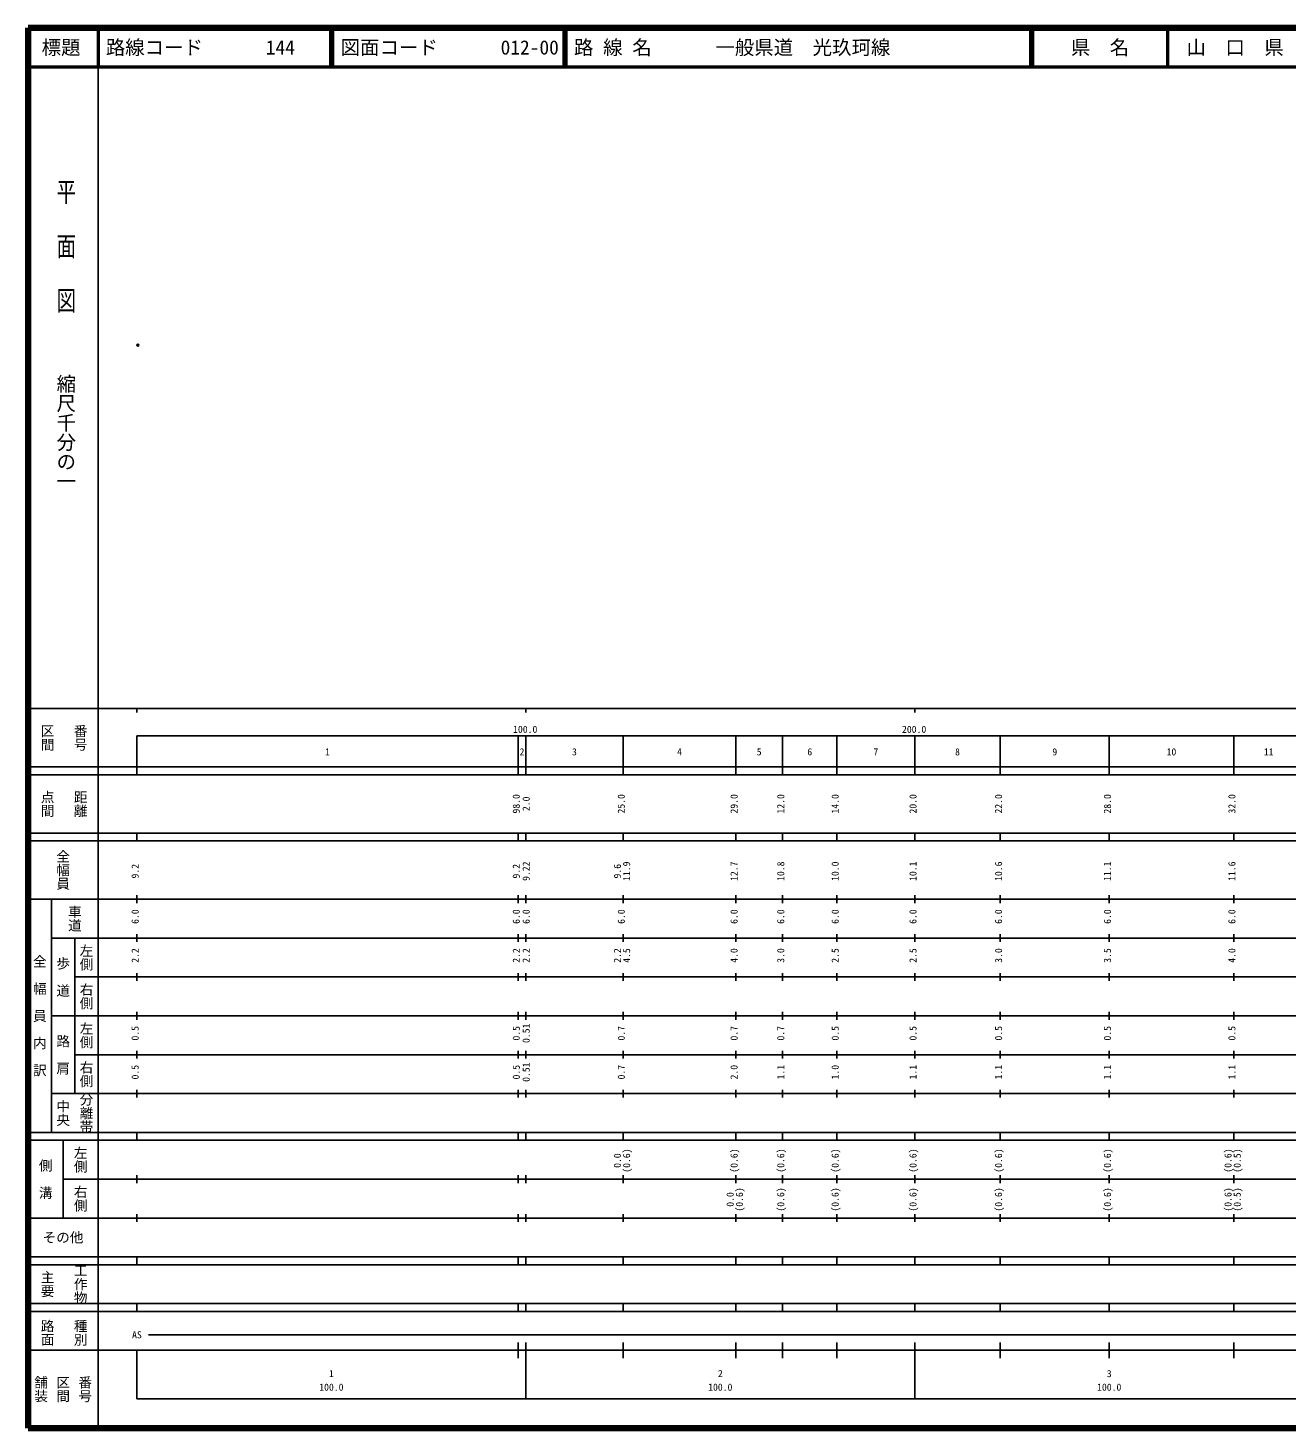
# Model space of a CAD drawing. Units: millimetres on the paper. Extents: x 40 to 680, y 20 to 380.
# Drawn here: x 40 to 363.7, y 20 to 380 of the extents above; entities that cross this region are included whole.
import ezdxf
from ezdxf.enums import TextEntityAlignment as Align

# ---------------------------------------------------------------- set-up
doc = ezdxf.new("R2010")
doc.units = ezdxf.units.MM
doc.header["$PDMODE"] = 32
doc.header["$PDSIZE"] = 0.5
doc.layers.add('M-OTRS', color=6, linetype='Continuous')
doc.layers.add('M-TTL-TXT', color=7, linetype='Continuous')
for name, color, linetype, lineweight in [('M-TTL', 2, 'Continuous', 140), ('M-TTL-BAND', 7, 'Continuous', 25), ('M-TTL-LINE', 7, 'Continuous', 50)]:
    doc.layers.add(name, color=color, linetype=linetype, lineweight=lineweight)
doc.styles.add('@ＭＳ ゴシック', font='')
doc.styles.add('ＭＳ ゴシック', font='')
doc.styles.get('@ＭＳ ゴシック').set_extended_font_data('@MS Gothic')
doc.styles.get('ＭＳ ゴシック').set_extended_font_data('MS Gothic')

msp = doc.modelspace()

# ---------------------------------------------------------------- linework, layer by layer
at = {"layer": 'M-OTRS'}
msp.add_point((68.261, 298.459), dxfattribs=at)
at = {"layer": 'M-TTL'}
for p, q in [((40, 380), (40, 20)), ((680, 380), (40, 380)), ((40, 20), (680, 20))]:
    msp.add_line(p, q, dxfattribs=at)
at = {"layer": 'M-TTL-BAND'}
for p, q in [((58, 370), (58, 20)), ((40, 205), (579, 205)), ((68, 205), (68, 204)), ((168, 205), (168, 204)), ((268, 205), (268, 204)), ((68, 198), (579, 198)), ((68, 198), (68, 188)), ((166, 188), (166, 198)), ((168, 188), (168, 198)), ((193, 188), (193, 198)), ((222, 188), (222, 198)), ((234, 188), (234, 198)), ((248, 188), (248, 198)), ((268, 188), (268, 198)), ((290, 188), (290, 198)), ((318, 188), (318, 198)), ((350, 188), (350, 198)), ((40, 190), (579, 190)), ((40, 188), (579, 188)), ((40, 173), (579, 173)), ((68, 171), (68, 173)), ((166, 171), (166, 173)), ((168, 171), (168, 173)), ((193, 171), (193, 173)), ((222, 171), (222, 173)), ((234, 171), (234, 173)), ((248, 171), (248, 173)), ((268, 171), (268, 173)), ((290, 171), (290, 173)), ((318, 171), (318, 173)), ((350, 171), (350, 173)), ((40, 171), (579, 171)), ((40, 156), (579, 156)), ((46, 96), (46, 156)), ((68, 155), (68, 157)), ((166, 155), (166, 157)), ((168, 155), (168, 157)), ((193, 155), (193, 157)), ((222, 155), (222, 157)), ((234, 155), (234, 157)), ((248, 155), (248, 157)), ((268, 155), (268, 157)), ((290, 155), (290, 157)), ((318, 155), (318, 157)), ((350, 155), (350, 157)), ((46, 146), (579, 146)), ((52, 146), (52, 106)), ((68, 145), (68, 147)), ((166, 145), (166, 147)), ((168, 145), (168, 147)), ((193, 145), (193, 147)), ((222, 145), (222, 147)), ((234, 145), (234, 147)), ((248, 145), (248, 147)), ((268, 145), (268, 147)), ((290, 145), (290, 147)), ((318, 145), (318, 147)), ((350, 145), (350, 147)), ((68, 135), (68, 137)), ((166, 135), (166, 137)), ((168, 135), (168, 137)), ((193, 135), (193, 137)), ((222, 135), (222, 137)), ((234, 135), (234, 137)), ((248, 135), (248, 137)), ((268, 135), (268, 137)), ((290, 135), (290, 137)), ((318, 135), (318, 137)), ((350, 135), (350, 137)), ((52, 136), (579, 136)), ((46, 126), (579, 126)), ((68, 125), (68, 127)), ((166, 125), (166, 127)), ((168, 125), (168, 127)), ((193, 125), (193, 127)), ((222, 125), (222, 127)), ((234, 125), (234, 127)), ((248, 125), (248, 127)), ((268, 125), (268, 127)), ((290, 125), (290, 127)), ((318, 125), (318, 127)), ((350, 125), (350, 127)), ((52, 116), (579, 116)), ((68, 115), (68, 117)), ((166, 115), (166, 117)), ((168, 115), (168, 117)), ((193, 115), (193, 117)), ((222, 115), (222, 117)), ((234, 115), (234, 117)), ((248, 115), (248, 117)), ((268, 115), (268, 117)), ((290, 115), (290, 117)), ((318, 115), (318, 117)), ((350, 115), (350, 117)), ((46, 106), (579, 106)), ((68, 105), (68, 107)), ((166, 105), (166, 107)), ((168, 105), (168, 107)), ((193, 105), (193, 107)), ((222, 105), (222, 107)), ((234, 105), (234, 107)), ((248, 105), (248, 107)), ((268, 105), (268, 107)), ((290, 105), (290, 107)), ((318, 105), (318, 107)), ((350, 105), (350, 107)), ((40, 96), (579, 96)), ((40, 94), (579, 94)), ((49, 94), (49, 74)), ((68, 94), (68, 96)), ((166, 94), (166, 96)), ((168, 94), (168, 96)), ((193, 94), (193, 96)), ((222, 94), (222, 96)), ((234, 94), (234, 96)), ((248, 94), (248, 96)), ((268, 94), (268, 96)), ((290, 94), (290, 96)), ((318, 94), (318, 96)), ((350, 94), (350, 96)), ((49, 84), (579, 84)), ((68, 83), (68, 85)), ((166, 83), (166, 85)), ((168, 83), (168, 85)), ((193, 83), (193, 85)), ((222, 83), (222, 85)), ((234, 83), (234, 85)), ((248, 83), (248, 85)), ((268, 83), (268, 85)), ((290, 83), (290, 85)), ((318, 83), (318, 85)), ((350, 83), (350, 85)), ((40, 74), (579, 74)), ((68, 73), (68, 75)), ((166, 73), (166, 75)), ((168, 73), (168, 75)), ((193, 73), (193, 75)), ((222, 73), (222, 75)), ((234, 73), (234, 75)), ((248, 73), (248, 75)), ((268, 73), (268, 75)), ((290, 73), (290, 75)), ((318, 73), (318, 75)), ((350, 73), (350, 75)), ((40, 64), (579, 64)), ((40, 62), (579, 62)), ((68, 62), (68, 64)), ((166, 62), (166, 64)), ((168, 62), (168, 64)), ((193, 62), (193, 64)), ((222, 62), (222, 64)), ((234, 62), (234, 64)), ((248, 62), (248, 64)), ((268, 62), (268, 64)), ((290, 62), (290, 64)), ((318, 62), (318, 64)), ((350, 62), (350, 64)), ((40, 52), (579, 52)), ((68, 50), (68, 52)), ((166, 50), (166, 52)), ((168, 50), (168, 52)), ((193, 50), (193, 52)), ((222, 50), (222, 52)), ((234, 50), (234, 52)), ((248, 50), (248, 52)), ((268, 50), (268, 52)), ((290, 50), (290, 52)), ((318, 50), (318, 52)), ((350, 50), (350, 52)), ((40, 50), (579, 50)), ((71, 44), (548, 44)), ((40, 40), (579, 40)), ((68, 40), (68, 27.5)), ((166, 38), (166, 42)), ((168, 27.5), (168, 42)), ((193, 38), (193, 42)), ((222, 38), (222, 42)), ((234, 38), (234, 42)), ((248, 38), (248, 42)), ((268, 27.5), (268, 42)), ((290, 38), (290, 42)), ((318, 38), (318, 42)), ((350, 38), (350, 42)), ((68, 27.5), (579, 27.5))]:
    msp.add_line(p, q, dxfattribs=at)
at = {"layer": 'M-TTL-LINE'}
for p, q in [((58, 380), (58, 370)), ((117.75, 380), (117.75, 370)), ((118.25, 380), (118.25, 370)), ((177.75, 380), (177.75, 370)), ((178.25, 380), (178.25, 370)), ((297.75, 380), (297.75, 370)), ((298.25, 380), (298.25, 370)), ((333, 380), (333, 370)), ((40, 370), (680, 370))]:
    msp.add_line(p, q, dxfattribs=at)

# ---------------------------------------------------------------- texts
at = {"layer": 'M-TTL-BAND', "style": '@ＭＳ ゴシック', "width": 1.4}
msp.add_text('平  面  図', height=3.666, rotation=270, dxfattribs=at).set_placement((49.777, 306.475), align=Align.MIDDLE_RIGHT)
at = {"layer": 'M-TTL-BAND', "style": '@ＭＳ ゴシック'}
msp.add_text('縮尺千分の一', height=3.666, rotation=270, dxfattribs=at).set_placement((49.777, 261.03), align=Align.MIDDLE_RIGHT)
for s, p in [('区間', (45, 197.5)), ('番号', (53.5, 197.5)), ('点間', (45, 180.5)), ('距離', (53.5, 180.5)), ('全幅員', (49, 163.5)), ('車道', (52, 151)), ('左側', (55, 141)), ('全\u3000幅\u3000員\u3000内\u3000訳', (43, 126)), ('歩\u3000道', (49, 136)), ('右側', (55, 131)), ('左側', (55, 121)), ('路\u3000肩', (49, 116)), ('右側', (55, 111)), ('分離帯', (55, 101)), ('中央', (49, 101)), ('左側', (53.5, 89)), ('側\u3000溝', (44.5, 84)), ('右側', (53.5, 79)), ('工作物', (53.5, 57)), ('主要', (45, 57)), ('路面', (45, 44.5)), ('種別', (53.5, 44.5)), ('舗装', (43.333, 30)), ('区間', (49, 30)), ('番号', (54.667, 30))]:
    msp.add_text(s, height=2.566, rotation=270, dxfattribs=at).set_placement(p, align=Align.MIDDLE_CENTER)
at = {"layer": 'M-TTL-BAND', "style": 'ＭＳ ゴシック'}
for s, p in [('100.0', (167.844, 198.195)), ('200.0', (267.844, 198.195)), ('1', (117, 192.405)), ('2', (167, 192.405)), ('3', (180.5, 192.405)), ('4', (207.5, 192.405)), ('5', (228, 192.405)), ('6', (241, 192.405)), ('7', (258, 192.405)), ('8', (279, 192.405)), ('9', (304, 192.405)), ('10', (334, 192.405)), ('11', (359, 192.405)), ('AS', (68, 42.5)), ('1', (118, 32.523)), ('2', (218, 32.523)), ('3', (318, 32.523)), ('100.0', (118, 29.033)), ('100.0', (218, 29.033)), ('100.0', (318, 29.033))]:
    msp.add_text(s, height=1.833, dxfattribs=at).set_placement(p, align=Align.BOTTOM_CENTER)
for s, p in [('98.0', (167, 180.5)), ('2.0', (169.547, 180.5)), ('25.0', (194, 180.5)), ('29.0', (223, 180.5)), ('12.0', (235, 180.5)), ('14.0', (249, 180.5)), ('20.0', (269, 180.5)), ('22.0', (291, 180.5)), ('28.0', (319, 180.5)), ('32.0', (351, 180.5)), ('9.2', (69, 163.174)), ('9.2', (167, 163.174)), ('9.22', (169.547, 163.174)), ('9.6', (193, 163.174)), ('11.9', (195.37, 163.174)), ('12.7', (223, 163.174)), ('10.8', (235, 163.174)), ('10.0', (249, 163.174)), ('10.1', (269, 163.174)), ('10.6', (291, 163.174)), ('11.1', (319, 163.174)), ('11.6', (351, 163.174)), ('6.0', (69, 151.5)), ('6.0', (167, 151.5)), ('6.0', (169.547, 151.5)), ('6.0', (194, 151.5)), ('6.0', (223, 151.5)), ('6.0', (235, 151.5)), ('6.0', (249, 151.5)), ('6.0', (269, 151.5)), ('6.0', (291, 151.5)), ('6.0', (319, 151.5)), ('6.0', (351, 151.5)), ('2.2', (69, 141.5)), ('2.2', (167, 141.5)), ('2.2', (169.547, 141.5)), ('2.2', (193, 141.5)), ('4.5', (195.37, 141.5)), ('4.0', (223, 141.5)), ('3.0', (235, 141.5)), ('2.5', (249, 141.5)), ('2.5', (269, 141.5)), ('3.0', (291, 141.5)), ('3.5', (319, 141.5)), ('4.0', (351, 141.5)), ('0.5', (69, 121.5)), ('0.5', (167, 121.5)), ('0.51', (169.547, 121.5)), ('0.7', (194, 121.5)), ('0.7', (223, 121.5)), ('0.7', (235, 121.5)), ('0.5', (249, 121.5)), ('0.5', (269, 121.5)), ('0.5', (291, 121.5)), ('0.5', (319, 121.5)), ('0.5', (351, 121.5)), ('0.5', (69, 111.5)), ('0.5', (167, 111.5)), ('0.51', (169.547, 111.5)), ('0.7', (194, 111.5)), ('2.0', (223, 111.5)), ('1.1', (235, 111.5)), ('1.0', (249, 111.5)), ('1.1', (269, 111.5)), ('1.1', (291, 111.5)), ('1.1', (319, 111.5)), ('1.1', (351, 111.5)), ('0.0', (193, 88.764)), ('(0.6)', (195.37, 88.764)), ('(0.6)', (223, 88.764)), ('(0.6)', (235, 88.764)), ('(0.6)', (249, 88.764)), ('(0.6)', (269, 88.764)), ('(0.6)', (291, 88.764)), ('(0.6)', (319, 88.764)), ('(0.6)', (350, 88.764)), ('(0.5)', (352.37, 88.764)), ('0.0', (222, 78.764)), ('(0.6)', (224.37, 78.764)), ('(0.6)', (235, 78.764)), ('(0.6)', (249, 78.764)), ('(0.6)', (269, 78.764)), ('(0.6)', (291, 78.764)), ('(0.6)', (319, 78.764)), ('(0.6)', (350, 78.764)), ('(0.5)', (352.37, 78.764))]:
    msp.add_text(s, height=1.833, rotation=90, dxfattribs=at).set_placement(p, align=Align.BOTTOM_CENTER)
msp.add_text('その他', height=2.566, dxfattribs=at).set_placement((49, 69), align=Align.MIDDLE_CENTER)
at = {"layer": 'M-TTL-TXT', "style": 'ＭＳ ゴシック'}
for s, p in [('標題', (48.5, 375)), ('県\u3000名', (315.625, 375)), ('山\u3000口\u3000県', (350.375, 375))]:
    msp.add_text(s, height=3.666, dxfattribs=at).set_placement(p, align=Align.MIDDLE_CENTER)
for s, p in [('路線コード', (60, 375)), ('144', (101.142, 375)), ('図面コード', (120.38, 375)), ('012-00', (161.521, 375)), ('路 線 名', (180.38, 375)), ('一般県道\u3000光玖珂線', (216.734, 375))]:
    msp.add_text(s, height=3.666, dxfattribs=at).set_placement(p, align=Align.MIDDLE_LEFT)

doc.saveas('drawing.dxf')
